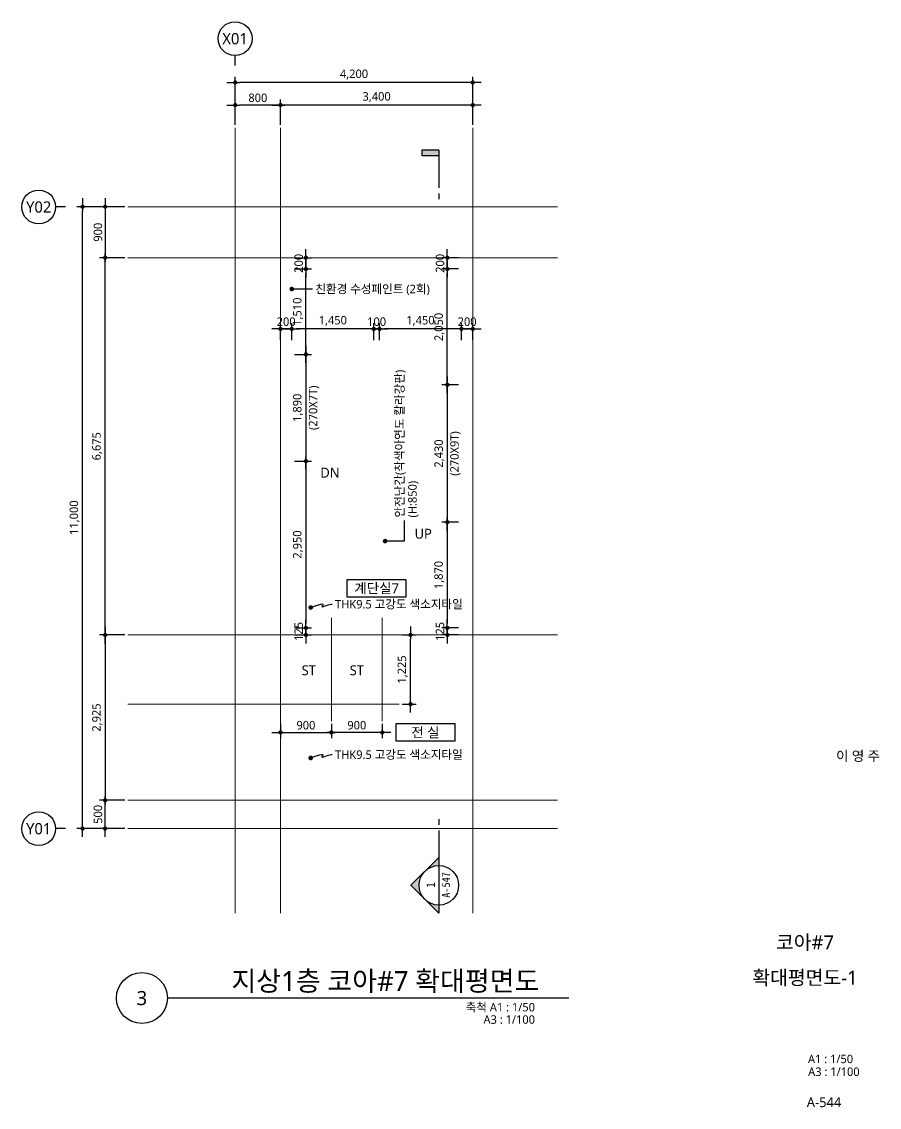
# Model space of a CAD drawing. Header units: millimetres. Extents: x 1467181 to 1850972, y 836037 to 895281.
# Drawn here: x 1490181 to 1505344, y 874037 to 893244 of the extents above; entities that cross this region are included whole.
import ezdxf
from ezdxf.enums import TextEntityAlignment as Align

# ---------------------------------------------------------------- set-up
doc = ezdxf.new("R2010")
doc.units = ezdxf.units.MM
doc.header["$MEASUREMENT"] = 0
doc.linetypes.add('CEN', pattern=[62, 60, -1, 0, -1])
doc.layers.get('0').update_dxf_attribs({"linetype": 'CONTINUOUS'})
for name, color, linetype, lineweight in [('A-AXIS-BUBL', 7, 'CONTINUOUS', 25), ('A-BORD-TEXT', 3, 'CONTINUOUS', 25), ('A-CNTL', 1, 'CEN', 15), ('A-DIMS', 7, 'CONTINUOUS', 25), ('A-MKXS-LEAD', 7, 'CONTINUOUS', 25), ('A-MKXS-MAK1', 3, 'CONTINUOUS', 25), ('A-MKXS-TEXT1', 3, 'CONTINUOUS', 25), ('A-MKXS-TEXT2', 7, 'CONTINUOUS', 25), ('A-MKXX-NAME', 3, 'CONTINUOUS', 25), ('A-MKXX-SYMB', 7, 'CONTINUOUS', 25), ('A-XXXX-SYMB', 7, 'CONTINUOUS', 25), ('A-XXXX-TXT1', 3, 'CONTINUOUS', 25), ('A-XXXX-TXT2', 3, 'CONTINUOUS', 25)]:
    doc.layers.add(name, color=color, linetype=linetype, lineweight=lineweight)
doc.styles.add('HY울릉도L', font='')
doc.styles.add('돋움체', font='')
doc.styles.add('맑은고딕', font='malgun.ttf')
doc.styles.get('HY울릉도L').set_extended_font_data('HYwulM')
doc.styles.get('돋움체').set_extended_font_data('DotumChe')
doc.dimstyles.new('CDIM', dxfattribs={"dimtxt": 3, "dimasz": 1.5, "dimexe": 2, "dimexo": 1, "dimgap": 1, "dimtad": 1, "dimdec": 0, "dimrnd": 0.5, "dimzin": 0, "dimdsep": 32, "dimlunit": 6, "dimtxsty": 'HY울릉도L', "dimblk1": '_CIDOT', "dimblk2": '_CIDOT', "dimsah": 1, "dimcen": 5.5, "dimclrd": 2, "dimclre": 2, "dimclrt": 7, "dimadec": 0, "dimazin": 0, "dimtfac": 1, "dimtdec": 0, "dimtix": 1, "dimtmove": 2, "dimatfit": 1, "dimldrblk": '_CIDOT', "dimfxl": 1, "dimtolj": 1, "dimtzin": 0, "dimlwd": -1, "dimarcsym": 0})

# ---------------------------------------------------------------- blocks, each defined once
blk = doc.blocks.new('_CIDOT')
at = {"color": 0, "linetype": 'ByBlock'}
blk.add_line((2, 0), (-1, 0), dxfattribs=at)
at = {"color": 0, "linetype": 'ByBlock', "const_width": 0.5}
blk.add_lwpolyline([(-0.25, 0, 1), (0.25, 0, 1)], format="xyb", close=True, dxfattribs=at)
blk = doc.blocks.new('*D186')
at = {"layer": 'A-DIMS', "lineweight": -2, "transparency": 16777216}
for p, q in [((800, 12450), (800, 12900)), ((4200, 12450), (4200, 12900))]:
    blk.add_line(p, q, dxfattribs=at)
at = {"layer": 'A-DIMS', "transparency": 16777216}
blk.add_line((4125, 12800), (875, 12800), dxfattribs=at)
at = {"layer": 'A-DIMS', "transparency": 16777216, "xscale": 75, "yscale": 75, "zscale": 75, "rotation": 180}
blk.add_blockref('_CIDOT', (800, 12800), dxfattribs=at)
at = {"layer": 'A-DIMS', "transparency": 16777216, "xscale": 75, "yscale": 75, "zscale": 75}
blk.add_blockref('_CIDOT', (4200, 12800), dxfattribs=at)
at = {"layer": 'A-DIMS', "color": 3, "transparency": 16777216, "insert": (2500, 12940), "char_height": 150, "attachment_point": 5, "style": '맑은고딕'}
blk.add_mtext('\\A1;3,400', dxfattribs=at)
blk = doc.blocks.new('*D187')
at = {"layer": 'A-DIMS', "lineweight": -2, "transparency": 16777216}
for p, q in [((-1950, 10100), (-2400, 10100)), ((-1950, 3425), (-2400, 3425))]:
    blk.add_line(p, q, dxfattribs=at)
at = {"layer": 'A-DIMS', "transparency": 16777216}
blk.add_line((-2300, 3500), (-2300, 10025), dxfattribs=at)
at = {"layer": 'A-DIMS', "transparency": 16777216, "xscale": 75, "yscale": 75, "zscale": 75}
for p, rotation in [((-2300, 10100), 90), ((-2300, 3425), 270)]:
    blk.add_blockref('_CIDOT', p, dxfattribs=dict(at, rotation=rotation))
at = {"layer": 'A-DIMS', "color": 3, "transparency": 16777216, "insert": (-2440, 6763), "char_height": 150, "attachment_point": 5, "rotation": 90, "style": '맑은고딕'}
blk.add_mtext('\\A1;6,675', dxfattribs=at)
blk = doc.blocks.new('*D188')
at = {"layer": 'A-DIMS', "lineweight": -2, "transparency": 16777216}
for p, q in [((0, 12450), (0, 12900)), ((800, 12450), (800, 12900))]:
    blk.add_line(p, q, dxfattribs=at)
at = {"layer": 'A-DIMS', "transparency": 16777216}
blk.add_line((725, 12800), (75, 12800), dxfattribs=at)
at = {"layer": 'A-DIMS', "transparency": 16777216, "xscale": 75, "yscale": 75, "zscale": 75, "rotation": 180}
blk.add_blockref('_CIDOT', (0, 12800), dxfattribs=at)
at = {"layer": 'A-DIMS', "transparency": 16777216, "xscale": 75, "yscale": 75, "zscale": 75}
blk.add_blockref('_CIDOT', (800, 12800), dxfattribs=at)
at = {"layer": 'A-DIMS', "color": 3, "transparency": 16777216, "insert": (400, 12927), "char_height": 150, "attachment_point": 5, "style": '맑은고딕'}
blk.add_mtext('\\A1;800', dxfattribs=at)
blk = doc.blocks.new('*D189')
at = {"layer": 'A-DIMS', "lineweight": -2, "transparency": 16777216}
for p, q in [((0, 12450), (0, 13300)), ((4200, 12450), (4200, 13300))]:
    blk.add_line(p, q, dxfattribs=at)
at = {"layer": 'A-DIMS', "transparency": 16777216}
blk.add_line((4125, 13200), (75, 13200), dxfattribs=at)
at = {"layer": 'A-DIMS', "transparency": 16777216, "xscale": 75, "yscale": 75, "zscale": 75, "rotation": 180}
blk.add_blockref('_CIDOT', (0, 13200), dxfattribs=at)
at = {"layer": 'A-DIMS', "transparency": 16777216, "xscale": 75, "yscale": 75, "zscale": 75}
blk.add_blockref('_CIDOT', (4200, 13200), dxfattribs=at)
at = {"layer": 'A-DIMS', "color": 3, "transparency": 16777216, "insert": (2100, 13340), "char_height": 150, "attachment_point": 5, "style": '맑은고딕'}
blk.add_mtext('\\A1;4,200', dxfattribs=at)
blk = doc.blocks.new('*D190')
at = {"layer": 'A-DIMS', "lineweight": -2, "transparency": 16777216}
for p, q in [((-1950, 11000), (-2800, 11000)), ((-1950, 0), (-2800, 0))]:
    blk.add_line(p, q, dxfattribs=at)
at = {"layer": 'A-DIMS', "transparency": 16777216}
blk.add_line((-2700, 75), (-2700, 10925), dxfattribs=at)
at = {"layer": 'A-DIMS', "transparency": 16777216, "xscale": 75, "yscale": 75, "zscale": 75}
for p, rotation in [((-2700, 11000), 90), ((-2700, 0), 270)]:
    blk.add_blockref('_CIDOT', p, dxfattribs=dict(at, rotation=rotation))
at = {"layer": 'A-DIMS', "color": 3, "transparency": 16777216, "insert": (-2840, 5500), "char_height": 150, "attachment_point": 5, "rotation": 90, "style": '맑은고딕'}
blk.add_mtext('\\A1;11,000', dxfattribs=at)
blk = doc.blocks.new('*D191')
at = {"layer": 'A-DIMS', "lineweight": -2, "transparency": 16777216}
for p, q in [((-1950, 11000), (-2400, 11000)), ((-1950, 10100), (-2400, 10100))]:
    blk.add_line(p, q, dxfattribs=at)
at = {"layer": 'A-DIMS', "transparency": 16777216}
blk.add_line((-2300, 10925), (-2300, 10175), dxfattribs=at)
at = {"layer": 'A-DIMS', "transparency": 16777216, "xscale": 75, "yscale": 75, "zscale": 75}
for p, rotation in [((-2300, 11000), 90), ((-2300, 10100), 270)]:
    blk.add_blockref('_CIDOT', p, dxfattribs=dict(at, rotation=rotation))
at = {"layer": 'A-DIMS', "color": 3, "transparency": 16777216, "insert": (-2427, 10550), "char_height": 150, "attachment_point": 5, "rotation": 90, "style": '맑은고딕'}
blk.add_mtext('\\A1;900', dxfattribs=at)
blk = doc.blocks.new('*D192')
at = {"layer": 'A-DIMS', "lineweight": -2, "transparency": 16777216}
for p, q in [((-1950, 3425), (-2400, 3425)), ((-1950, 500), (-2400, 500))]:
    blk.add_line(p, q, dxfattribs=at)
at = {"layer": 'A-DIMS', "transparency": 16777216}
blk.add_line((-2300, 3350), (-2300, 575), dxfattribs=at)
at = {"layer": 'A-DIMS', "transparency": 16777216, "xscale": 75, "yscale": 75, "zscale": 75}
for p, rotation in [((-2300, 3425), 90), ((-2300, 500), 270)]:
    blk.add_blockref('_CIDOT', p, dxfattribs=dict(at, rotation=rotation))
at = {"layer": 'A-DIMS', "color": 3, "transparency": 16777216, "insert": (-2440, 1963), "char_height": 150, "attachment_point": 5, "rotation": 90, "style": '맑은고딕'}
blk.add_mtext('\\A1;2,925', dxfattribs=at)
blk = doc.blocks.new('*D193')
at = {"layer": 'A-DIMS', "lineweight": -2, "transparency": 16777216}
for p, q in [((1700, 1850), (1700, 1600)), ((2600, 1850), (2600, 1600))]:
    blk.add_line(p, q, dxfattribs=at)
at = {"layer": 'A-DIMS', "transparency": 16777216}
blk.add_line((2525, 1700), (1775, 1700), dxfattribs=at)
at = {"layer": 'A-DIMS', "transparency": 16777216, "xscale": 75, "yscale": 75, "zscale": 75, "rotation": 180}
blk.add_blockref('_CIDOT', (1700, 1700), dxfattribs=at)
at = {"layer": 'A-DIMS', "transparency": 16777216, "xscale": 75, "yscale": 75, "zscale": 75}
blk.add_blockref('_CIDOT', (2600, 1700), dxfattribs=at)
at = {"layer": 'A-DIMS', "color": 3, "transparency": 16777216, "insert": (2150, 1827), "char_height": 150, "attachment_point": 5, "style": '맑은고딕'}
blk.add_mtext('\\A1;900', dxfattribs=at)
blk = doc.blocks.new('*D194')
at = {"layer": 'A-DIMS', "lineweight": -2, "transparency": 16777216}
for p, q in [((800, 1850), (800, 1600)), ((1700, 1850), (1700, 1600))]:
    blk.add_line(p, q, dxfattribs=at)
at = {"layer": 'A-DIMS', "transparency": 16777216}
blk.add_line((875, 1700), (1625, 1700), dxfattribs=at)
at = {"layer": 'A-DIMS', "transparency": 16777216, "xscale": 75, "yscale": 75, "zscale": 75, "rotation": 180}
blk.add_blockref('_CIDOT', (800, 1700), dxfattribs=at)
at = {"layer": 'A-DIMS', "transparency": 16777216, "xscale": 75, "yscale": 75, "zscale": 75}
blk.add_blockref('_CIDOT', (1700, 1700), dxfattribs=at)
at = {"layer": 'A-DIMS', "color": 3, "transparency": 16777216, "insert": (1250, 1827), "char_height": 150, "attachment_point": 5, "style": '맑은고딕'}
blk.add_mtext('\\A1;900', dxfattribs=at)
blk = doc.blocks.new('*D195')
at = {"layer": 'A-DIMS', "lineweight": -2, "transparency": 16777216}
for p, q in [((2950, 3425), (3200, 3425)), ((2950, 2200), (3200, 2200))]:
    blk.add_line(p, q, dxfattribs=at)
at = {"layer": 'A-DIMS', "transparency": 16777216}
blk.add_line((3100, 2275), (3100, 3350), dxfattribs=at)
at = {"layer": 'A-DIMS', "transparency": 16777216, "xscale": 75, "yscale": 75, "zscale": 75}
for p, rotation in [((3100, 3425), 90), ((3100, 2200), 270)]:
    blk.add_blockref('_CIDOT', p, dxfattribs=dict(at, rotation=rotation))
at = {"layer": 'A-DIMS', "color": 3, "transparency": 16777216, "insert": (2960, 2813), "char_height": 150, "attachment_point": 5, "rotation": 90, "style": '맑은고딕'}
blk.add_mtext('\\A1;1,225', dxfattribs=at)
blk = doc.blocks.new('*D196')
at = {"layer": 'A-DIMS', "lineweight": -2, "transparency": 16777216}
for p, q in [((-1950, 500), (-2400, 500)), ((-1950, 0), (-2400, 0))]:
    blk.add_line(p, q, dxfattribs=at)
at = {"layer": 'A-DIMS', "transparency": 16777216}
blk.add_line((-2300, 75), (-2300, 425), dxfattribs=at)
at = {"layer": 'A-DIMS', "transparency": 16777216, "xscale": 75, "yscale": 75, "zscale": 75}
for p, rotation in [((-2300, 500), 90), ((-2300, 0), 270)]:
    blk.add_blockref('_CIDOT', p, dxfattribs=dict(at, rotation=rotation))
at = {"layer": 'A-DIMS', "color": 3, "transparency": 16777216, "insert": (-2427, 250), "char_height": 150, "attachment_point": 5, "rotation": 90, "style": '맑은고딕'}
blk.add_mtext('\\A1;500', dxfattribs=at)
blk = doc.blocks.new('CORE 7- 단면')
at = {"layer": 'A-MKXS-MAK1'}
blk.add_hatch(color=256, dxfattribs=at).paths.add_polyline_path([(22637, 12898), (22637, 12998), (22937, 12998), (22937, 12898)])
h = blk.add_hatch(color=256, dxfattribs=at)
h.paths.add_polyline_path([(22442, -7), (22690, 241, 0.414214), (22690, -254)])
h.paths.add_polyline_path([(22690, 241), (22937, 488), (22937, 343, 0.198912)])
h.paths.add_polyline_path([(22690, -254, 0.198912), (22937, -357), (22937, -502)])
for p, q in [((22637, 12998), (22637, 12898)), ((22937, 12998), (22637, 12998)), ((22937, 12898), (22637, 12898)), ((22937, 12998), (22937, 12335)), ((22937, 12235), (22937, 12135)), ((22937, 1166), (22937, 1066)), ((22937, 966), (22937, -502)), ((22937, 488), (22442, -7)), ((22937, -502), (22442, -7))]:
    blk.add_line(p, q, dxfattribs=at)
blk.add_circle((22937, -7), 350, dxfattribs=at)
at = {"layer": 'A-MKXS-TEXT2', "style": '돋움체'}
for s, height, p in [('A-547', 140, (23065, 0)), ('1', 150, (22793, -2))]:
    blk.add_text(s, height=height, rotation=90, dxfattribs=at).set_placement(p, align=Align.MIDDLE)
blk = doc.blocks.new('*D202')
at = {"layer": 'A-DIMS', "lineweight": -2, "transparency": 16777216}
for p, q in [((1497906, 886819), (1497606, 886819)), ((1497906, 884389), (1497606, 884389))]:
    blk.add_line(p, q, dxfattribs=at)
at = {"layer": 'A-DIMS', "transparency": 16777216}
blk.add_line((1497706, 886744), (1497706, 884464), dxfattribs=at)
at = {"layer": 'A-DIMS', "transparency": 16777216, "xscale": 75, "yscale": 75, "zscale": 75}
for p, rotation in [((1497706, 886819), 90), ((1497706, 884389), 270)]:
    blk.add_blockref('_CIDOT', p, dxfattribs=dict(at, rotation=rotation))
at = {"layer": 'A-DIMS', "color": 3, "transparency": 16777216, "char_height": 150, "attachment_point": 5, "rotation": 90, "style": '맑은고딕'}
for s, insert in [('\\A1;(270X9T)', (1497849, 885604)), ('\\A1;2,430', (1497566, 885604))]:
    blk.add_mtext(s, dxfattribs=dict(at, insert=insert))
blk = doc.blocks.new('*D203')
at = {"layer": 'A-DIMS', "lineweight": -2, "transparency": 16777216}
for p, q in [((1497906, 888869), (1497606, 888869)), ((1497906, 886819), (1497606, 886819))]:
    blk.add_line(p, q, dxfattribs=at)
at = {"layer": 'A-DIMS', "transparency": 16777216}
blk.add_line((1497706, 886894), (1497706, 888794), dxfattribs=at)
at = {"layer": 'A-DIMS', "transparency": 16777216, "xscale": 75, "yscale": 75, "zscale": 75}
for p, rotation in [((1497706, 888869), 90), ((1497706, 886819), 270)]:
    blk.add_blockref('_CIDOT', p, dxfattribs=dict(at, rotation=rotation))
at = {"layer": 'A-DIMS', "color": 3, "transparency": 16777216, "insert": (1497566, 887844), "char_height": 150, "attachment_point": 5, "rotation": 90, "style": '맑은고딕'}
blk.add_mtext('\\A1;2,050', dxfattribs=at)
blk = doc.blocks.new('*D204')
at = {"layer": 'A-DIMS', "transparency": 16777216}
for p, q in [((1497706, 889144), (1497706, 889219)), ((1497706, 888869), (1497706, 889069)), ((1497706, 888794), (1497706, 888719))]:
    blk.add_line(p, q, dxfattribs=at)
at = {"layer": 'A-DIMS', "lineweight": -2, "transparency": 16777216}
for p, q in [((1497906, 889069), (1497606, 889069)), ((1497906, 888869), (1497606, 888869))]:
    blk.add_line(p, q, dxfattribs=at)
at = {"layer": 'A-DIMS', "transparency": 16777216, "xscale": 75, "yscale": 75, "zscale": 75}
for p, rotation in [((1497706, 889069), 270), ((1497706, 888869), 90)]:
    blk.add_blockref('_CIDOT', p, dxfattribs=dict(at, rotation=rotation))
at = {"layer": 'A-DIMS', "color": 3, "transparency": 16777216, "insert": (1497578, 888969), "char_height": 150, "attachment_point": 5, "rotation": 90, "style": '맑은고딕'}
blk.add_mtext('\\A1;200', dxfattribs=at)
blk = doc.blocks.new('*D205')
at = {"layer": 'A-DIMS', "lineweight": -2, "transparency": 16777216}
for p, q in [((1496506, 887609), (1496506, 887909)), ((1497956, 887609), (1497956, 887909))]:
    blk.add_line(p, q, dxfattribs=at)
at = {"layer": 'A-DIMS', "transparency": 16777216}
blk.add_line((1497881, 887809), (1496581, 887809), dxfattribs=at)
at = {"layer": 'A-DIMS', "transparency": 16777216, "xscale": 75, "yscale": 75, "zscale": 75, "rotation": 180}
blk.add_blockref('_CIDOT', (1496506, 887809), dxfattribs=at)
at = {"layer": 'A-DIMS', "transparency": 16777216, "xscale": 75, "yscale": 75, "zscale": 75}
blk.add_blockref('_CIDOT', (1497956, 887809), dxfattribs=at)
at = {"layer": 'A-DIMS', "color": 3, "transparency": 16777216, "insert": (1497231, 887950), "char_height": 150, "attachment_point": 5, "style": '맑은고딕'}
blk.add_mtext('\\A1;1,450', dxfattribs=at)
blk = doc.blocks.new('*D206')
at = {"layer": 'A-DIMS', "transparency": 16777216}
for p, q in [((1497881, 887809), (1497806, 887809)), ((1498156, 887809), (1497956, 887809)), ((1498231, 887809), (1498306, 887809))]:
    blk.add_line(p, q, dxfattribs=at)
at = {"layer": 'A-DIMS', "lineweight": -2, "transparency": 16777216}
for p, q in [((1497956, 887609), (1497956, 887909)), ((1498156, 887609), (1498156, 887909))]:
    blk.add_line(p, q, dxfattribs=at)
at = {"layer": 'A-DIMS', "transparency": 16777216, "xscale": 75, "yscale": 75, "zscale": 75}
blk.add_blockref('_CIDOT', (1497956, 887809), dxfattribs=at)
at = {"layer": 'A-DIMS', "transparency": 16777216, "xscale": 75, "yscale": 75, "zscale": 75, "rotation": 180}
blk.add_blockref('_CIDOT', (1498156, 887809), dxfattribs=at)
at = {"layer": 'A-DIMS', "color": 3, "transparency": 16777216, "insert": (1498056, 887937), "char_height": 150, "attachment_point": 5, "style": '맑은고딕'}
blk.add_mtext('\\A1;200', dxfattribs=at)
blk = doc.blocks.new('*D211')
at = {"layer": 'A-DIMS', "lineweight": -2, "transparency": 16777216}
for p, q in [((1494956, 887609), (1494956, 887909)), ((1496406, 887609), (1496406, 887909))]:
    blk.add_line(p, q, dxfattribs=at)
at = {"layer": 'A-DIMS', "transparency": 16777216}
blk.add_line((1496331, 887809), (1495031, 887809), dxfattribs=at)
at = {"layer": 'A-DIMS', "transparency": 16777216, "xscale": 75, "yscale": 75, "zscale": 75, "rotation": 180}
blk.add_blockref('_CIDOT', (1494956, 887809), dxfattribs=at)
at = {"layer": 'A-DIMS', "transparency": 16777216, "xscale": 75, "yscale": 75, "zscale": 75}
blk.add_blockref('_CIDOT', (1496406, 887809), dxfattribs=at)
at = {"layer": 'A-DIMS', "color": 3, "transparency": 16777216, "insert": (1495681, 887950), "char_height": 150, "attachment_point": 5, "style": '맑은고딕'}
blk.add_mtext('\\A1;1,450', dxfattribs=at)
blk = doc.blocks.new('*D212')
at = {"layer": 'A-DIMS', "transparency": 16777216}
for p, q in [((1496331, 887809), (1496256, 887809)), ((1496506, 887809), (1496406, 887809)), ((1496581, 887809), (1496656, 887809))]:
    blk.add_line(p, q, dxfattribs=at)
at = {"layer": 'A-DIMS', "lineweight": -2, "transparency": 16777216}
for p, q in [((1496406, 887609), (1496406, 887909)), ((1496506, 887609), (1496506, 887909))]:
    blk.add_line(p, q, dxfattribs=at)
at = {"layer": 'A-DIMS', "transparency": 16777216, "xscale": 75, "yscale": 75, "zscale": 75}
blk.add_blockref('_CIDOT', (1496406, 887809), dxfattribs=at)
at = {"layer": 'A-DIMS', "transparency": 16777216, "xscale": 75, "yscale": 75, "zscale": 75, "rotation": 180}
blk.add_blockref('_CIDOT', (1496506, 887809), dxfattribs=at)
at = {"layer": 'A-DIMS', "color": 3, "transparency": 16777216, "insert": (1496456, 887937), "char_height": 150, "attachment_point": 5, "style": '맑은고딕'}
blk.add_mtext('\\A1;100', dxfattribs=at)
blk = doc.blocks.new('*D213')
at = {"layer": 'A-DIMS', "transparency": 16777216}
for p, q in [((1494681, 887809), (1494606, 887809)), ((1494956, 887809), (1494756, 887809)), ((1495031, 887809), (1495106, 887809))]:
    blk.add_line(p, q, dxfattribs=at)
at = {"layer": 'A-DIMS', "lineweight": -2, "transparency": 16777216}
for p, q in [((1494756, 887609), (1494756, 887909)), ((1494956, 887609), (1494956, 887909))]:
    blk.add_line(p, q, dxfattribs=at)
at = {"layer": 'A-DIMS', "transparency": 16777216, "xscale": 75, "yscale": 75, "zscale": 75}
blk.add_blockref('_CIDOT', (1494756, 887809), dxfattribs=at)
at = {"layer": 'A-DIMS', "transparency": 16777216, "xscale": 75, "yscale": 75, "zscale": 75, "rotation": 180}
blk.add_blockref('_CIDOT', (1494956, 887809), dxfattribs=at)
at = {"layer": 'A-DIMS', "color": 3, "transparency": 16777216, "insert": (1494856, 887937), "char_height": 150, "attachment_point": 5, "style": '맑은고딕'}
blk.add_mtext('\\A1;200', dxfattribs=at)
blk = doc.blocks.new('*D207')
at = {"layer": 'A-DIMS', "lineweight": -2, "transparency": 16777216}
for p, q in [((1495006, 887359), (1495306, 887359)), ((1495006, 885469), (1495306, 885469))]:
    blk.add_line(p, q, dxfattribs=at)
at = {"layer": 'A-DIMS', "transparency": 16777216}
blk.add_line((1495206, 887284), (1495206, 885544), dxfattribs=at)
at = {"layer": 'A-DIMS', "transparency": 16777216, "xscale": 75, "yscale": 75, "zscale": 75}
for p, rotation in [((1495206, 887359), 90), ((1495206, 885469), 270)]:
    blk.add_blockref('_CIDOT', p, dxfattribs=dict(at, rotation=rotation))
at = {"layer": 'A-DIMS', "color": 3, "transparency": 16777216, "char_height": 150, "attachment_point": 5, "rotation": 90, "style": '맑은고딕'}
for s, insert in [('\\A1;1,890', (1495065, 886414)), ('\\A1;(270X7T)', (1495349, 886414))]:
    blk.add_mtext(s, dxfattribs=dict(at, insert=insert))
blk = doc.blocks.new('*D208')
at = {"layer": 'A-DIMS', "lineweight": -2, "transparency": 16777216}
for p, q in [((1495006, 888869), (1495306, 888869)), ((1495006, 887359), (1495306, 887359))]:
    blk.add_line(p, q, dxfattribs=at)
at = {"layer": 'A-DIMS', "transparency": 16777216}
blk.add_line((1495206, 887434), (1495206, 888794), dxfattribs=at)
at = {"layer": 'A-DIMS', "transparency": 16777216, "xscale": 75, "yscale": 75, "zscale": 75}
for p, rotation in [((1495206, 888869), 90), ((1495206, 887359), 270)]:
    blk.add_blockref('_CIDOT', p, dxfattribs=dict(at, rotation=rotation))
at = {"layer": 'A-DIMS', "color": 3, "transparency": 16777216, "insert": (1495065, 888114), "char_height": 150, "attachment_point": 5, "rotation": 90, "style": '맑은고딕'}
blk.add_mtext('\\A1;1,510', dxfattribs=at)
blk = doc.blocks.new('*D209')
at = {"layer": 'A-DIMS', "lineweight": -2, "transparency": 16777216}
for p, q in [((1495006, 885469), (1495306, 885469)), ((1495006, 882519), (1495306, 882519))]:
    blk.add_line(p, q, dxfattribs=at)
at = {"layer": 'A-DIMS', "transparency": 16777216}
blk.add_line((1495206, 885394), (1495206, 882594), dxfattribs=at)
at = {"layer": 'A-DIMS', "transparency": 16777216, "xscale": 75, "yscale": 75, "zscale": 75}
for p, rotation in [((1495206, 885469), 90), ((1495206, 882519), 270)]:
    blk.add_blockref('_CIDOT', p, dxfattribs=dict(at, rotation=rotation))
at = {"layer": 'A-DIMS', "color": 3, "transparency": 16777216, "insert": (1495066, 883994), "char_height": 150, "attachment_point": 5, "rotation": 90, "style": '맑은고딕'}
blk.add_mtext('\\A1;2,950', dxfattribs=at)
blk = doc.blocks.new('*D210')
at = {"layer": 'A-DIMS', "transparency": 16777216}
for p, q in [((1495206, 889144), (1495206, 889219)), ((1495206, 888869), (1495206, 889069)), ((1495206, 888794), (1495206, 888719))]:
    blk.add_line(p, q, dxfattribs=at)
at = {"layer": 'A-DIMS', "lineweight": -2, "transparency": 16777216}
for p, q in [((1495006, 889069), (1495306, 889069)), ((1495006, 888869), (1495306, 888869))]:
    blk.add_line(p, q, dxfattribs=at)
at = {"layer": 'A-DIMS', "transparency": 16777216, "xscale": 75, "yscale": 75, "zscale": 75}
for p, rotation in [((1495206, 889069), 270), ((1495206, 888869), 90)]:
    blk.add_blockref('_CIDOT', p, dxfattribs=dict(at, rotation=rotation))
at = {"layer": 'A-DIMS', "color": 3, "transparency": 16777216, "insert": (1495078, 888969), "char_height": 150, "attachment_point": 5, "rotation": 90, "style": '맑은고딕'}
blk.add_mtext('\\A1;200', dxfattribs=at)
blk = doc.blocks.new('*D214')
at = {"layer": 'A-DIMS', "transparency": 16777216}
for p, q in [((1497706, 882594), (1497706, 882669)), ((1497706, 882519), (1497706, 882394)), ((1497706, 882319), (1497706, 882244))]:
    blk.add_line(p, q, dxfattribs=at)
at = {"layer": 'A-DIMS', "lineweight": -2, "transparency": 16777216}
for p, q in [((1497906, 882519), (1497606, 882519)), ((1497906, 882394), (1497606, 882394))]:
    blk.add_line(p, q, dxfattribs=at)
at = {"layer": 'A-DIMS', "transparency": 16777216, "xscale": 75, "yscale": 75, "zscale": 75}
for p, rotation in [((1497706, 882519), 270), ((1497706, 882394), 90)]:
    blk.add_blockref('_CIDOT', p, dxfattribs=dict(at, rotation=rotation))
at = {"layer": 'A-DIMS', "color": 3, "transparency": 16777216, "insert": (1497578, 882457), "char_height": 150, "attachment_point": 5, "rotation": 90, "style": '맑은고딕'}
blk.add_mtext('\\A1;125', dxfattribs=at)
blk = doc.blocks.new('*D215')
at = {"layer": 'A-DIMS', "transparency": 16777216}
for p, q in [((1495206, 882594), (1495206, 882669)), ((1495206, 882519), (1495206, 882394)), ((1495206, 882319), (1495206, 882244))]:
    blk.add_line(p, q, dxfattribs=at)
at = {"layer": 'A-DIMS', "lineweight": -2, "transparency": 16777216}
for p, q in [((1495006, 882519), (1495306, 882519)), ((1495006, 882394), (1495306, 882394))]:
    blk.add_line(p, q, dxfattribs=at)
at = {"layer": 'A-DIMS', "transparency": 16777216, "xscale": 75, "yscale": 75, "zscale": 75}
for p, rotation in [((1495206, 882519), 270), ((1495206, 882394), 90)]:
    blk.add_blockref('_CIDOT', p, dxfattribs=dict(at, rotation=rotation))
at = {"layer": 'A-DIMS', "color": 3, "transparency": 16777216, "insert": (1495078, 882457), "char_height": 150, "attachment_point": 5, "rotation": 90, "style": '맑은고딕'}
blk.add_mtext('\\A1;125', dxfattribs=at)
blk = doc.blocks.new('*D216')
at = {"layer": 'A-DIMS', "lineweight": -2, "transparency": 16777216}
for p, q in [((1497906, 884389), (1497606, 884389)), ((1497906, 882519), (1497606, 882519))]:
    blk.add_line(p, q, dxfattribs=at)
at = {"layer": 'A-DIMS', "transparency": 16777216}
blk.add_line((1497706, 884314), (1497706, 882594), dxfattribs=at)
at = {"layer": 'A-DIMS', "transparency": 16777216, "xscale": 75, "yscale": 75, "zscale": 75}
for p, rotation in [((1497706, 884389), 90), ((1497706, 882519), 270)]:
    blk.add_blockref('_CIDOT', p, dxfattribs=dict(at, rotation=rotation))
at = {"layer": 'A-DIMS', "color": 3, "transparency": 16777216, "insert": (1497565, 883454), "char_height": 150, "attachment_point": 5, "rotation": 90, "style": '맑은고딕'}
blk.add_mtext('\\A1;1,870', dxfattribs=at)
blk = doc.blocks.new('CORE7_GRID')
at = {"layer": 'A-AXIS-BUBL', "ltscale": 0.2}
for p, q in [((0, 13500), (0, 13675)), ((-3000, 11000), (-3175, 11000)), ((-3000, 0), (-3175, 0))]:
    blk.add_line(p, q, dxfattribs=at)
for centre in [(-2.9, 13975), (-3475, 10997.1), (-3475, -2.9)]:
    blk.add_circle(centre, 300, dxfattribs=at)
at = {"layer": 'A-CNTL'}
for p, q in [((0, -1500), (0, 12400)), ((800, -1500), (800, 12400)), ((4200, -1500), (4200, 12400)), ((-1900, 11000), (5700, 11000)), ((-1900, 10100), (5700, 10100)), ((1700, 1900), (1700, 3725)), ((2600, 1900), (2600, 3725)), ((-1900, 3425), (5700, 3425)), ((-1900, 2200), (2900, 2200)), ((-1900, 500), (5700, 500)), ((-1900, 0), (5700, 0))]:
    blk.add_line(p, q, dxfattribs=at)
at = {"layer": 'A-XXXX-TXT2', "ltscale": 0.2, "style": '맑은고딕'}
for s, p in [('X01', (-2.9, 13975)), ('Y02', (-3475, 10997.1)), ('Y01', (-3475, -2.9))]:
    blk.add_text(s, height=200, dxfattribs=at).set_placement(p, align=Align.MIDDLE)
at = {"layer": 'A-DIMS'}
for base, p1, p2, angle, picture, middle in [((0, 13200), (4200, 12400), (0, 12400), 180, '*D189', (2100, 13340.1)), ((0, 12800), (800, 12400), (0, 12400), 180, '*D188', (400, 12927.5)), ((800, 12800), (4200, 12400), (800, 12400), 180, '*D186', (2500, 12940.1)), ((-2700, 11000), (-1900, 0), (-1900, 11000), 270, '*D190', (-2840.5, 5500)), ((-2300, 10100), (-1900, 11000), (-1900, 10100), 90, '*D191', (-2427.5, 10550)), ((-2300, 10100), (-1900, 3425), (-1900, 10100), 270, '*D187', (-2440.1, 6762.5)), ((-2300, 500), (-1900, 3425), (-1900, 500), 90, '*D192', (-2440.1, 1962.5)), ((3100, 3425), (2900, 2200), (2900, 3425), 90, '*D195', (2959.5, 2812.5)), ((1700, 1700), (2600, 1900), (1700, 1900), 180, '*D193', (2150, 1827.5)), ((-2300, 500), (-1900, 0), (-1900, 500), 270, '*D196', (-2427.5, 250))]:
    dim = blk.add_linear_dim(base=base, p1=p1, p2=p2, angle=angle, dimstyle='CDIM', override={"dimscale": 50, "dimtxsty": '맑은고딕', "dimclrd": 256, "dimclre": 256, "dimclrt": 3}, dxfattribs=at)
    dim.commit()
    dim.dimension.update_dxf_attribs({"geometry": picture, "text_midpoint": middle})
dim = blk.add_linear_dim(base=(1700, 1700), p1=(800, 1900), p2=(1700, 1900), dimstyle='CDIM', override={"dimscale": 50, "dimtxsty": '맑은고딕', "dimclrd": 256, "dimclre": 256, "dimclrt": 3}, dxfattribs=at)
dim.commit()
dim.dimension.update_dxf_attribs({"geometry": '*D194', "text_midpoint": (1250, 1827.5)})

msp = doc.modelspace()

# ---------------------------------------------------------------- linework, layer by layer
at = {"layer": 'A-MKXS-LEAD', "const_width": 40}
for points in [[(1494935, 888516.9, 1), (1494976.5, 888512.7, 1)], [(1496607.8, 884033.6, -1), (1496603.7, 884075.1, -1)], [(1495269.9, 882881.4, 1), (1495311.3, 882877.2, 1)], [(1495269.9, 880219.8, 1), (1495311.3, 880215.6, 1)]]:
    msp.add_lwpolyline(points, format="xyb", close=True, dxfattribs=at)
at = {"layer": 'A-MKXS-LEAD'}
for points in [[(1495322.8, 888514.8), (1494955.8, 888514.8), (1494955.8, 888514.8)], [(1496945.1, 884421.4), (1496945.1, 884054.4), (1496605.8, 884054.4)], [(1495289.8, 882879), (1495387.5, 882915.8), (1495451.2, 882935.7), (1495487.5, 882942.2), (1495502.9, 882938.7), (1495504, 882928.8), (1495497.5, 882916), (1495490, 882903.8), (1495488, 882895.7), (1495496.7, 882894.4), (1495514.8, 882898.8), (1495539.7, 882907), (1495568.6, 882917.1), (1495598.8, 882927.2), (1495627.6, 882935.4), (1495652.3, 882939.7), (1495670.1, 882938.3)], [(1495289.8, 880217.4), (1495387.5, 880254.3), (1495451.2, 880274.2), (1495487.5, 880280.6), (1495502.8, 880277.1), (1495504, 880267.2), (1495497.5, 880254.4), (1495490, 880242.2), (1495488, 880234.2), (1495496.7, 880232.8), (1495514.8, 880237.2), (1495539.7, 880245.4), (1495568.6, 880255.5), (1495598.8, 880265.6), (1495627.6, 880273.8), (1495652.3, 880278.1), (1495670.1, 880276.7)]]:
    msp.add_lwpolyline(points, dxfattribs=at)
at = {"layer": 'A-MKXX-SYMB'}
for points in [[(1496980.8, 883369.4), (1495930.8, 883369.4), (1495930.8, 883069.4), (1496980.8, 883069.4)], [(1497844.1, 880819.4), (1496794.1, 880819.4), (1496794.1, 880519.4), (1497844.1, 880519.4)]]:
    msp.add_lwpolyline(points, close=True, dxfattribs=at)
at = {"layer": 'A-XXXX-SYMB'}
msp.add_line((1499855.7, 875969.4), (1492755.7, 875969.4), dxfattribs=at)
msp.add_circle((1492305.7, 875969.4), 450, dxfattribs=at)

# ---------------------------------------------------------------- block references
at = {"layer": 'A-DIMS'}
for name, p in [('CORE7_GRID', (1493955.7, 878969.4)), ('CORE 7- 단면', (1474618.4, 877971))]:
    msp.add_blockref(name, p, dxfattribs=at)

# ---------------------------------------------------------------- texts
at = {"layer": 'A-BORD-TEXT', "style": '맑은고딕'}
for s, height, p in [('이 영 주', 175, (1505356.3, 880165.5)), ('A1 : 1/50', 150, (1504881.5, 874817.8)), ('A3 : 1/100', 150, (1504996.4, 874591)), ('A-544', 175, (1504671.7, 874039.2))]:
    msp.add_text(s, height=height, dxfattribs=at).set_placement(p, align=Align.RIGHT)
for s, p in [('코아#7', (1504030.7, 876955.6)), ('확대평면도-1', (1504030.7, 876330.6))]:
    msp.add_text(s, height=250, dxfattribs=at).set_placement(p, align=Align.MIDDLE_CENTER)
at = {"layer": 'A-MKXS-TEXT1', "style": '맑은고딕'}
for s, p in [('친환경 수성페인트 (2회)', (1495372.8, 888514.8)), ('THK9.5 고강도 색소지타일', (1495720.1, 882938.3)), ('THK9.5 고강도 색소지타일', (1495720.1, 880276.7))]:
    msp.add_text(s, height=150, dxfattribs=at).set_placement(p, align=Align.MIDDLE_LEFT)
for s, p in [('안전난간(착색아연도 칼라강판)', (1496861.7, 884471.4)), ('(H:850)', (1497089.2, 884471.4))]:
    msp.add_text(s, height=150, rotation=90, dxfattribs=at).set_placement(p, align=Align.MIDDLE_LEFT)
at = {"layer": 'A-MKXX-NAME', "style": '맑은고딕'}
for s, p in [('DN', (1495630.8, 885265.6)), ('UP', (1497280.8, 884185.6)), ('계단실7', (1496455.8, 883219.4)), ('ST', (1495255.7, 881769.4)), ('ST', (1496105.7, 881769.4)), ('전 실', (1497319.1, 880669.4))]:
    msp.add_text(s, height=175, dxfattribs=at).set_placement(p, align=Align.MIDDLE_CENTER)
at = {"layer": 'A-XXXX-TXT1', "style": '맑은고딕'}
msp.add_text('지상1층 코아#7 확대평면도', height=350, dxfattribs=at).set_placement((1499333.7, 875992), align=Align.BOTTOM_RIGHT)
msp.add_text('3', height=250, dxfattribs=at).set_placement((1492305.7, 875969.4), align=Align.MIDDLE)
for s, p in [('축척 A1 : 1/50', (1499255.9, 875883.2)), ('A3 : 1/100', (1499255.9, 875664.3))]:
    msp.add_text(s, height=150, dxfattribs=at).set_placement(p, align=Align.TOP_RIGHT)

# ---------------------------------------------------------------- dimensions: what is measured, and where the dimension line sits
at = {"layer": 'A-DIMS'}
for base, p1, p2, picture, middle in [((1495205.8, 889069.4), (1494955.8, 888869.4), (1494955.8, 889069.4), '*D210', (1495078.3, 888969.4)), ((1497705.8, 889069.4), (1497955.8, 888869.4), (1497955.8, 889069.4), '*D204', (1497578.3, 888969.4)), ((1495205.8, 888869.4), (1494955.8, 887359.4), (1494955.8, 888869.4), '*D208', (1495065.3, 888114.4)), ((1497705.8, 888869.4), (1497955.8, 886819.4), (1497955.8, 888869.4), '*D203', (1497565.7, 887844.4))]:
    dim = msp.add_linear_dim(base=base, p1=p1, p2=p2, angle=90, dimstyle='CDIM', override={"dimscale": 50, "dimtxsty": '맑은고딕', "dimclrd": 256, "dimclre": 256, "dimclrt": 3}, dxfattribs=at)
    dim.commit()
    dim.dimension.update_dxf_attribs({"geometry": picture, "text_midpoint": middle})
for base, p1, p2, picture, middle in [((1494755.8, 887809.4), (1494955.8, 887559.4), (1494755.8, 887559.4), '*D213', (1494855.8, 887936.9)), ((1494955.8, 887809.4), (1496405.8, 887559.4), (1494955.8, 887559.4), '*D211', (1495680.8, 887949.8)), ((1496405.8, 887809.4), (1496505.8, 887559.4), (1496405.8, 887559.4), '*D212', (1496455.8, 887937.3)), ((1496505.8, 887809.4), (1497955.8, 887559.4), (1496505.8, 887559.4), '*D205', (1497230.8, 887949.8)), ((1497955.8, 887809.4), (1498155.8, 887559.4), (1497955.8, 887559.4), '*D206', (1498055.8, 887936.9))]:
    dim = msp.add_linear_dim(base=base, p1=p1, p2=p2, dimstyle='CDIM', override={"dimscale": 50, "dimtxsty": '맑은고딕', "dimclrd": 256, "dimclre": 256, "dimclrt": 3}, dxfattribs=at)
    dim.commit()
    dim.dimension.update_dxf_attribs({"geometry": picture, "text_midpoint": middle})
for base, p1, p2, text, picture, middle in [((1495205.8, 885469.4), (1494955.8, 887359.4), (1494955.8, 885469.4), '<>\\X(270X7T)', '*D207', (1495205.8, 886414.4)), ((1497705.8, 884389.4), (1497955.8, 886819.4), (1497955.8, 884389.4), '<>\\X(270X9T)', '*D202', (1497705.8, 885604.4)), ((1495205.8, 882519.4), (1494955.8, 885469.4), (1494955.8, 882519.4), '<>\\X', '*D209', (1495205.8, 883994.4)), ((1497705.8, 882519.4), (1497955.8, 884389.4), (1497955.8, 882519.4), '<>\\X', '*D216', (1497705.8, 883454.4)), ((1495205.8, 882394.4), (1494955.8, 882519.4), (1494955.8, 882394.4), '<>\\X', '*D215', (1495205.8, 882456.9)), ((1497705.8, 882394.4), (1497955.8, 882519.4), (1497955.8, 882394.4), '<>\\X', '*D214', (1497705.8, 882456.9))]:
    dim = msp.add_linear_dim(base=base, p1=p1, p2=p2, angle=90, text=text, dimstyle='CDIM', override={"dimscale": 50, "dimtxsty": '맑은고딕', "dimclrd": 256, "dimclre": 256, "dimclrt": 3}, dxfattribs=at)
    dim.commit()
    dim.dimension.update_dxf_attribs({"geometry": picture, "text_midpoint": middle})

doc.saveas('drawing.dxf')
